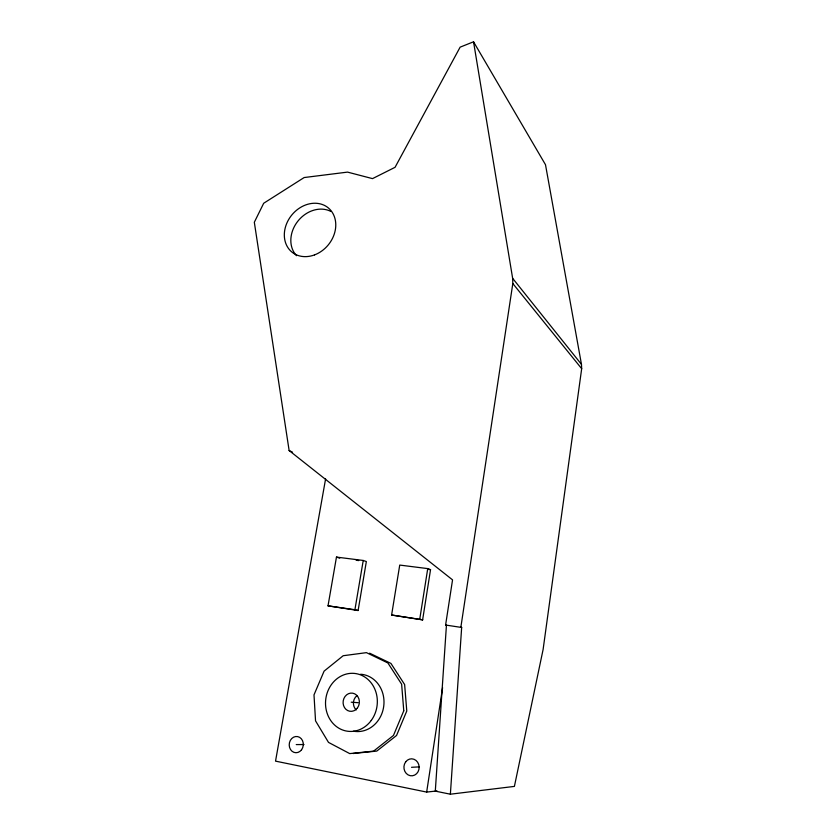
<?xml version="1.0" encoding="UTF-8"?>
<svg xmlns="http://www.w3.org/2000/svg" width="836" height="836" viewBox="0 0 836 836"><rect width="100%" height="100%" fill="white"/><g stroke="black" fill="none" stroke-linecap="round" stroke-linejoin="round"><path stroke-width="1.25" d="M450.374 794.2L461.66 627.47L460.855 627.251L512.813 283.529L512.646 278.336L473.542 41.8L460.134 47.15L395.062 167.304L372.511 178.622L347.536 172.111L304.147 177.546L263.685 203.263L254.322 222.261L289.131 450.541L452.548 579.87L445.598 625.035L446.434 625.255L435.295 791.128L450.374 794.2L514.401 786.404L543.107 649.499L581.678 368.686L581.469 364.371L545.5 164.723L473.542 41.8M325.601 478.882L275.535 761.136L426.663 792.079L442.589 687.683M422.629 619.842L430.54 569.671L427.739 568.605L399.733 565.073L391.603 615.024L422.629 619.842L391.603 615.024M419.766 619.079L427.739 568.605M358.111 610.52L354.913 609.726L363.232 560.465L336.469 557.089L328.015 605.849L358.111 610.52L366.346 561.552L363.232 560.465M426.663 792.079L436.977 790.94M353.043 753.518L376.775 751.083L396.557 735.481L406.777 711.008L404.634 684.548L390.935 663.429L369.627 653.188M411.521 767.302L419.306 766.884M296.247 744.583L304.032 744.542M351.214 702.198L358.153 702.71M356.199 560.266L358.738 560.59M428.001 569.347L430.54 569.671M328.015 605.849L354.913 609.726M445.598 625.035L461.66 627.47M336.469 557.089L339.719 558.187M289.131 450.541L292.537 452.203M512.813 283.529L581.678 368.686M512.646 278.336L581.469 364.371M356.199 709.921A8.977 8.005 -83.3 0 1 356.878 695.719M360.64 674.234A28.737 25.592 -83.1 0 1 383.745 706.127A28.737 25.592 -83.1 0 1 353.44 731.187M296.508 255.691A28.309 23.408 -50.5 0 1 297.658 221.425A28.309 23.408 -50.5 0 1 330.91 211.445M403.767 710.809L393.474 735.44L373.577 751.136L349.72 753.602L328.506 742.399L315.538 720.862L314.002 694.873L324.096 671.141L343.188 655.727L366.461 652.644L387.873 662.948L401.635 684.193L403.767 710.809M301.556 749.767A8.13 7.033 -83.8 0 0 297.637 736.589A8.13 7.033 -83.8 0 0 289.58 747.436A8.13 7.033 -83.8 0 0 301.556 749.767M405.7 761.836A8.506 7.618 89.2 0 0 410.215 775.693A8.506 7.618 89.2 0 0 418.7 764.438A8.506 7.618 89.2 0 0 405.7 761.836M357.432 707.946A9.154 8.13 -82.8 0 0 352.719 693.19A9.154 8.13 -82.8 0 0 343.554 705.521A9.154 8.13 -82.8 0 0 357.432 707.946M371.247 720.444A29.124 25.864 -82.8 0 0 355.99 673.617A29.124 25.864 -82.8 0 0 327.054 713.056A29.124 25.864 -82.8 0 0 371.247 720.444M314.535 254.896A28.623 23.586 -50.6 0 0 329.75 209.23A28.623 23.586 -50.6 0 0 285.86 225.71A28.623 23.586 -50.6 0 0 314.535 254.896"/></g></svg>
